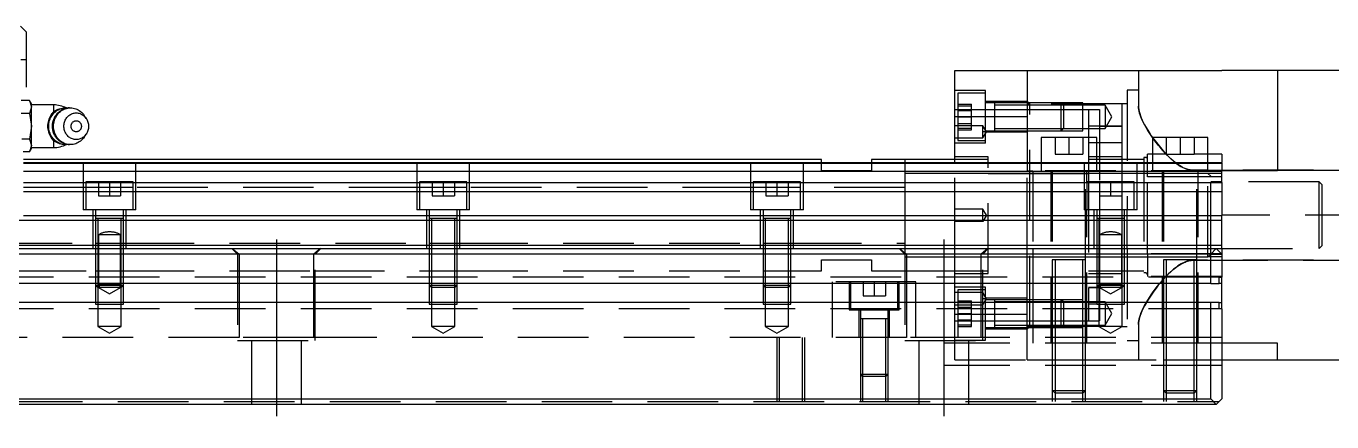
# Model space of a CAD drawing. Extents: x -14 to 910, y -357 to 120.
# Drawn here: x 365 to 599.8, y -325.7 to -254.6 of the extents above; entities that cross this region are included whole.
import ezdxf

# ---------------------------------------------------------------- set-up
doc = ezdxf.new("R2010")
doc.units = 0
doc.linetypes.add('CENTER', pattern=[50.8, 31.75, -6.35, 6.35, -6.35])
doc.linetypes.add('DASHED', pattern=[19.05, 12.7, -6.35])
doc.layers.get('0').update_dxf_attribs({"linetype": 'CONTINUOUS'})
doc.layers.add('CENTER', color=1, linetype='CENTER')

msp = doc.modelspace()

# ---------------------------------------------------------------- linework, layer by layer
at = {"color": 7, "linetype": 'CONTINUOUS'}
for p, q in [((365, -255.57), (364, -254.57)), ((365, -255.57), (365, -265.57)), ((532, -262.57), (545, -262.57)), ((532, -270.79), (532, -262.57)), ((545, -262.57), (580, -262.57)), ((545, -262.57), (545, -279.07)), ((590, -262.57), (580, -262.57)), ((623.5, -262.57), (590, -262.57)), ((590, -262.57), (590, -280.57)), ((365.6, -267.95), (364.13, -267.95)), ((365.6, -267.95), (365.6, -267.95)), ((365.96, -268.57), (365.6, -267.95)), ((365.6, -267.95), (365.96, -269.11)), ((365.96, -269.11), (365.6, -270.26)), ((365.96, -269.11), (365.96, -268.57)), ((369.96, -268.72), (365.96, -268.72)), ((365.96, -272.57), (365.96, -269.11)), ((369.96, -269.96), (369.86, -270.05)), ((369.96, -269.96), (369.96, -268.72)), ((370.72, -269.56), (369.96, -269.96)), ((369.99, -270.06), (370.18, -269.9)), ((370.14, -270.06), (370.33, -269.9)), ((370.18, -269.9), (370.38, -269.76)), ((370.33, -269.9), (370.53, -269.76)), ((370.38, -269.76), (370.58, -269.63)), ((370.53, -269.76), (370.74, -269.63)), ((370.58, -269.63), (370.8, -269.52)), ((370.74, -269.63), (370.96, -269.52)), ((370.8, -269.52), (371.03, -269.43)), ((370.95, -269.97), (370.82, -270.07)), ((371.08, -269.87), (370.95, -269.97)), ((370.96, -269.52), (371.18, -269.43)), ((371, -270.06), (371.19, -269.9)), ((371.03, -269.43), (371.26, -269.36)), ((371.22, -269.78), (371.08, -269.87)), ((371.18, -269.43), (371.41, -269.36)), ((371.19, -269.9), (371.39, -269.76)), ((371.36, -269.7), (371.22, -269.78)), ((371.26, -269.36), (371.49, -269.31)), ((371.5, -269.62), (371.36, -269.7)), ((371.39, -269.76), (371.6, -269.63)), ((371.41, -269.36), (371.64, -269.31)), ((371.49, -269.31), (371.73, -269.28)), ((371.65, -269.55), (371.5, -269.62)), ((371.6, -269.63), (371.81, -269.52)), ((371.64, -269.31), (371.88, -269.28)), ((371.8, -269.49), (371.65, -269.55)), ((371.73, -269.28), (371.97, -269.27)), ((371.95, -269.43), (371.8, -269.49)), ((371.81, -269.52), (372.04, -269.43)), ((371.88, -269.28), (372.12, -269.27)), ((372.11, -269.39), (371.95, -269.43)), ((372.12, -269.27), (371.97, -269.27)), ((372.04, -269.43), (372.27, -269.36)), ((372.27, -269.35), (372.11, -269.39)), ((372.12, -269.27), (372.53, -269.3)), ((372.27, -269.36), (372.5, -269.31)), ((372.43, -269.32), (372.27, -269.35)), ((372.59, -269.29), (372.43, -269.32)), ((372.5, -269.31), (372.74, -269.28)), ((372.75, -269.28), (372.59, -269.29)), ((372.74, -269.28), (372.98, -269.27)), ((372.81, -269.27), (372.75, -269.28)), ((372.98, -269.27), (373.22, -269.28)), ((373.22, -269.28), (373.45, -269.31)), ((373.45, -269.31), (373.69, -269.36)), ((373.69, -269.36), (373.92, -269.43)), ((373.92, -269.43), (374.14, -269.52)), ((374.14, -269.52), (374.36, -269.62)), ((374.36, -269.62), (374.56, -269.75)), ((374.56, -269.75), (374.76, -269.89)), ((374.76, -269.89), (374.95, -270.05)), ((365.6, -270.26), (364.13, -270.26)), ((365.6, -270.26), (365.96, -272.57)), ((368.92, -272.57), (368.93, -272.31)), ((368.93, -272.31), (368.92, -272.44)), ((368.93, -272.31), (368.96, -272.05)), ((368.94, -272.19), (368.93, -272.31)), ((368.95, -272.06), (368.94, -272.19)), ((368.96, -271.94), (368.95, -272.06)), ((368.96, -272.05), (369, -271.8)), ((368.98, -271.81), (368.96, -271.94)), ((369.01, -271.69), (368.98, -271.81)), ((369, -271.8), (369.07, -271.55)), ((369.04, -271.56), (369.01, -271.69)), ((369.07, -271.44), (369.04, -271.56)), ((369.07, -271.55), (369.15, -271.31)), ((369.1, -271.32), (369.07, -271.44)), ((369.07, -272.57), (369.08, -272.31)), ((369.08, -272.31), (369.11, -272.05)), ((369.14, -271.2), (369.1, -271.32)), ((369.11, -272.05), (369.16, -271.8)), ((369.18, -271.09), (369.14, -271.2)), ((369.15, -271.31), (369.25, -271.07)), ((369.16, -271.8), (369.22, -271.55)), ((369.24, -270.95), (369.18, -271.09)), ((369.22, -271.55), (369.31, -271.31)), ((369.3, -270.82), (369.24, -270.95)), ((369.25, -271.07), (369.37, -270.85)), ((369.37, -270.7), (369.3, -270.82)), ((369.31, -271.31), (369.41, -271.07)), ((369.44, -270.58), (369.37, -270.7)), ((369.37, -270.85), (369.5, -270.63)), ((369.41, -271.07), (369.52, -270.85)), ((369.51, -270.46), (369.44, -270.58)), ((369.5, -270.63), (369.65, -270.43)), ((369.59, -270.35), (369.51, -270.46)), ((369.52, -270.85), (369.66, -270.63)), ((369.68, -270.25), (369.59, -270.35)), ((369.65, -270.43), (369.81, -270.24)), ((369.66, -270.63), (369.8, -270.43)), ((369.76, -270.15), (369.68, -270.25)), ((369.7, -272.19), (369.69, -272.35)), ((369.73, -272.02), (369.7, -272.19)), ((369.76, -271.86), (369.73, -272.02)), ((369.86, -270.05), (369.76, -270.15)), ((369.8, -271.7), (369.76, -271.86)), ((369.8, -270.43), (369.97, -270.24)), ((369.84, -271.55), (369.8, -271.7)), ((369.81, -270.24), (369.99, -270.06)), ((369.9, -271.39), (369.84, -271.55)), ((369.96, -271.24), (369.9, -271.39)), ((369.93, -272.57), (369.94, -272.31)), ((369.94, -272.31), (369.97, -272.05)), ((370.03, -271.1), (369.96, -271.24)), ((369.97, -270.24), (370.14, -270.06)), ((369.97, -272.05), (370.02, -271.8)), ((370.02, -271.8), (370.08, -271.55)), ((370.11, -270.95), (370.03, -271.1)), ((370.08, -271.55), (370.16, -271.31)), ((370.19, -270.81), (370.11, -270.95)), ((370.16, -271.31), (370.26, -271.07)), ((370.28, -270.68), (370.19, -270.81)), ((370.26, -271.07), (370.38, -270.85)), ((370.38, -270.55), (370.28, -270.68)), ((370.48, -270.42), (370.38, -270.55)), ((370.38, -270.85), (370.51, -270.63)), ((370.59, -270.3), (370.48, -270.42)), ((370.51, -270.63), (370.66, -270.43)), ((370.7, -270.18), (370.59, -270.3)), ((370.66, -270.43), (370.83, -270.24)), ((370.82, -270.07), (370.7, -270.18)), ((370.83, -270.24), (371, -270.06)), ((371.8, -272.38), (371.82, -272.2)), ((371.82, -272.2), (371.86, -272.01)), ((371.86, -272.01), (371.91, -271.83)), ((371.91, -271.83), (371.97, -271.65)), ((371.97, -271.65), (372.04, -271.48)), ((372.04, -271.48), (372.12, -271.32)), ((372.12, -271.32), (372.22, -271.16)), ((372.22, -271.16), (372.33, -271.02)), ((372.33, -271.02), (372.44, -270.88)), ((372.44, -270.88), (372.57, -270.75)), ((372.57, -270.75), (372.71, -270.63)), ((372.71, -270.63), (372.85, -270.53)), ((372.85, -270.53), (373, -270.44)), ((373, -270.44), (373.16, -270.36)), ((373.1, -272.4), (373.12, -272.31)), ((373.12, -272.31), (373.15, -272.23)), ((373.15, -272.23), (373.18, -272.15)), ((373.16, -270.36), (373.32, -270.29)), ((373.18, -272.15), (373.21, -272.07)), ((373.21, -272.07), (373.26, -272)), ((373.26, -272), (373.31, -271.93)), ((373.31, -271.93), (373.36, -271.86)), ((373.32, -270.29), (373.49, -270.24)), ((373.36, -271.86), (373.42, -271.8)), ((373.42, -271.8), (373.48, -271.75)), ((373.48, -271.75), (373.55, -271.7)), ((373.49, -270.24), (373.66, -270.2)), ((373.55, -271.7), (373.62, -271.66)), ((373.62, -271.66), (373.7, -271.63)), ((373.66, -270.2), (373.83, -270.18)), ((373.7, -271.63), (373.78, -271.6)), ((373.78, -271.6), (373.85, -271.59)), ((373.83, -270.18), (374, -270.17)), ((373.85, -271.59), (373.93, -271.57)), ((373.93, -271.57), (374.01, -271.57)), ((374, -270.17), (374.18, -270.18)), ((374.01, -271.57), (374.1, -271.57)), ((374.1, -271.57), (374.18, -271.59)), ((374.18, -270.18), (374.35, -270.2)), ((374.18, -271.59), (374.25, -271.6)), ((374.25, -271.6), (374.33, -271.63)), ((374.33, -271.63), (374.41, -271.66)), ((374.35, -270.2), (374.52, -270.23)), ((374.41, -271.66), (374.48, -271.7)), ((374.48, -271.7), (374.54, -271.75)), ((374.52, -270.23), (374.69, -270.28)), ((374.54, -271.75), (374.61, -271.8)), ((374.61, -271.8), (374.67, -271.86)), ((374.67, -271.86), (374.72, -271.93)), ((374.69, -270.28), (374.85, -270.35)), ((374.72, -271.93), (374.77, -272)), ((374.77, -272), (374.81, -272.07)), ((374.81, -272.07), (374.85, -272.15)), ((374.85, -270.35), (375.01, -270.43)), ((374.85, -272.15), (374.88, -272.23)), ((374.88, -272.23), (374.91, -272.31)), ((374.91, -272.31), (374.92, -272.4)), ((374.95, -270.05), (375.12, -270.22)), ((375.01, -270.43), (375.16, -270.52)), ((375.12, -270.22), (375.29, -270.41)), ((375.16, -270.52), (375.31, -270.62)), ((375.29, -270.41), (375.44, -270.61)), ((375.31, -270.62), (375.44, -270.73)), ((375.8, -271.15), (375.44, -270.61)), ((375.44, -270.73), (375.57, -270.86)), ((375.57, -270.86), (375.69, -271)), ((375.69, -271), (375.8, -271.15)), ((375.8, -271.15), (375.9, -271.3)), ((375.9, -271.3), (375.98, -271.47)), ((375.98, -271.47), (376.06, -271.64)), ((376.06, -271.64), (376.12, -271.82)), ((376.12, -271.82), (376.17, -272)), ((376.17, -272), (376.2, -272.19)), ((376.2, -272.19), (376.23, -272.38)), ((532, -279.07), (532, -270.79)), ((532, -270.79), (545, -270.79)), ((365.96, -272.57), (365.6, -274.88)), ((365.96, -276.03), (365.96, -272.57)), ((368.92, -272.44), (368.92, -272.57)), ((368.93, -272.83), (368.92, -272.57)), ((368.92, -272.57), (368.92, -272.57)), ((368.92, -272.57), (368.92, -272.7)), ((368.92, -272.7), (368.93, -272.82)), ((368.93, -272.82), (368.94, -272.95)), ((368.96, -273.09), (368.93, -272.83)), ((368.94, -272.95), (368.95, -273.08)), ((368.95, -273.08), (368.96, -273.2)), ((369, -273.34), (368.96, -273.09)), ((368.96, -273.2), (368.98, -273.33)), ((368.98, -273.33), (369.01, -273.48)), ((369.07, -273.59), (369, -273.34)), ((369.01, -273.48), (369.05, -273.63)), ((369.05, -273.63), (369.09, -273.77)), ((369.08, -272.83), (369.07, -272.57)), ((369.15, -273.83), (369.07, -273.59)), ((369.11, -273.09), (369.08, -272.83)), ((369.09, -273.77), (369.13, -273.91)), ((369.16, -273.34), (369.11, -273.09)), ((369.13, -273.91), (369.18, -274.05)), ((369.25, -274.07), (369.15, -273.83)), ((369.22, -273.59), (369.16, -273.34)), ((369.18, -274.05), (369.24, -274.19)), ((369.31, -273.83), (369.22, -273.59)), ((369.24, -274.19), (369.3, -274.32)), ((369.37, -274.29), (369.25, -274.07)), ((369.3, -274.32), (369.37, -274.44)), ((369.41, -274.07), (369.31, -273.83)), ((369.5, -274.51), (369.37, -274.29)), ((369.37, -274.44), (369.44, -274.56)), ((369.52, -274.29), (369.41, -274.07)), ((369.44, -274.56), (369.51, -274.68)), ((369.65, -274.71), (369.5, -274.51)), ((369.51, -274.68), (369.59, -274.79)), ((369.66, -274.51), (369.52, -274.29)), ((369.8, -274.71), (369.66, -274.51)), ((369.69, -272.35), (369.68, -272.51)), ((369.68, -272.51), (369.68, -272.57)), ((369.68, -272.57), (369.69, -272.73)), ((369.69, -272.73), (369.7, -272.89)), ((369.7, -272.89), (369.72, -273.06)), ((369.72, -273.06), (369.75, -273.22)), ((369.75, -273.22), (369.78, -273.38)), ((369.78, -273.38), (369.83, -273.54)), ((369.83, -273.54), (369.88, -273.69)), ((369.88, -273.69), (369.94, -273.85)), ((369.94, -272.83), (369.93, -272.57)), ((369.97, -273.09), (369.94, -272.83)), ((369.94, -273.85), (370.01, -274)), ((370.02, -273.34), (369.97, -273.09)), ((370.01, -274), (370.08, -274.15)), ((370.08, -273.59), (370.02, -273.34)), ((370.16, -273.83), (370.08, -273.59)), ((370.08, -274.15), (370.16, -274.29)), ((370.26, -274.07), (370.16, -273.83)), ((370.16, -274.29), (370.25, -274.43)), ((370.25, -274.43), (370.35, -274.56)), ((370.38, -274.29), (370.26, -274.07)), ((370.35, -274.56), (370.45, -274.69)), ((370.51, -274.51), (370.38, -274.29)), ((370.45, -274.69), (370.56, -274.82)), ((370.66, -274.71), (370.51, -274.51)), ((371.8, -272.57), (371.8, -272.38)), ((371.8, -272.76), (371.8, -272.57)), ((371.82, -272.94), (371.8, -272.76)), ((371.86, -273.13), (371.82, -272.94)), ((371.91, -273.31), (371.86, -273.13)), ((371.97, -273.49), (371.91, -273.31)), ((372.04, -273.66), (371.97, -273.49)), ((372.12, -273.82), (372.04, -273.66)), ((372.22, -273.98), (372.12, -273.82)), ((372.33, -274.12), (372.22, -273.98)), ((372.44, -274.26), (372.33, -274.12)), ((372.57, -274.39), (372.44, -274.26)), ((372.71, -274.51), (372.57, -274.39)), ((372.85, -274.61), (372.71, -274.51)), ((373, -274.7), (372.85, -274.61)), ((373.09, -272.48), (373.1, -272.4)), ((373.09, -272.57), (373.09, -272.48)), ((373.09, -272.66), (373.09, -272.57)), ((373.1, -272.74), (373.09, -272.66)), ((373.12, -272.83), (373.1, -272.74)), ((373.15, -272.91), (373.12, -272.83)), ((373.18, -272.99), (373.15, -272.91)), ((373.21, -273.07), (373.18, -272.99)), ((373.26, -273.14), (373.21, -273.07)), ((373.31, -273.21), (373.26, -273.14)), ((373.36, -273.28), (373.31, -273.21)), ((373.42, -273.34), (373.36, -273.28)), ((373.48, -273.39), (373.42, -273.34)), ((373.55, -273.44), (373.48, -273.39)), ((373.62, -273.48), (373.55, -273.44)), ((373.7, -273.51), (373.62, -273.48)), ((373.78, -273.54), (373.7, -273.51)), ((373.85, -273.55), (373.78, -273.54)), ((373.93, -273.57), (373.85, -273.55)), ((374.01, -273.57), (373.93, -273.57)), ((374.1, -273.57), (374.01, -273.57)), ((374.18, -273.55), (374.1, -273.57)), ((374.25, -273.54), (374.18, -273.55)), ((374.33, -273.51), (374.25, -273.54)), ((374.41, -273.48), (374.33, -273.51)), ((374.48, -273.44), (374.41, -273.48)), ((374.54, -273.39), (374.48, -273.44)), ((374.61, -273.34), (374.54, -273.39)), ((374.67, -273.28), (374.61, -273.34)), ((374.72, -273.21), (374.67, -273.28)), ((374.77, -273.14), (374.72, -273.21)), ((374.81, -273.07), (374.77, -273.14)), ((374.85, -272.99), (374.81, -273.07)), ((374.88, -272.91), (374.85, -272.99)), ((374.91, -272.83), (374.88, -272.91)), ((374.92, -272.74), (374.91, -272.83)), ((374.92, -272.4), (374.94, -272.48)), ((374.94, -272.66), (374.92, -272.74)), ((374.94, -272.48), (374.94, -272.57)), ((374.94, -272.57), (374.94, -272.66)), ((375.16, -274.62), (375.01, -274.71)), ((375.31, -274.52), (375.16, -274.62)), ((375.44, -274.53), (375.29, -274.73)), ((375.44, -274.41), (375.31, -274.52)), ((375.44, -274.53), (375.8, -273.99)), ((375.57, -274.28), (375.44, -274.41)), ((375.69, -274.14), (375.57, -274.28)), ((375.8, -273.99), (375.69, -274.14)), ((375.9, -273.84), (375.8, -273.99)), ((375.98, -273.67), (375.9, -273.84)), ((376.06, -273.5), (375.98, -273.67)), ((376.12, -273.32), (376.06, -273.5)), ((376.17, -273.14), (376.12, -273.32)), ((376.2, -272.95), (376.17, -273.14)), ((376.23, -272.76), (376.2, -272.95)), ((376.23, -272.38), (376.23, -272.57)), ((376.23, -272.57), (376.23, -272.76)), ((547.5, -274.57), (547.5, -279.07)), ((557.5, -274.57), (547.5, -274.57)), ((557.5, -279.07), (557.5, -274.57)), ((567.5, -274.57), (567.5, -279.07)), ((577.5, -274.57), (567.5, -274.57)), ((577.5, -279.07), (577.5, -274.57)), ((365.6, -274.88), (364.26, -274.88)), ((365.6, -274.88), (365.96, -276.03)), ((365.96, -276.03), (365.6, -277.19)), ((365.6, -277.19), (365.96, -276.57)), ((365.96, -276.57), (365.96, -276.03)), ((365.96, -276.42), (369.96, -276.42)), ((369.59, -274.79), (369.68, -274.89)), ((369.81, -274.9), (369.65, -274.71)), ((369.68, -274.89), (369.76, -274.99)), ((369.76, -274.99), (369.86, -275.09)), ((369.97, -274.9), (369.8, -274.71)), ((369.99, -275.08), (369.81, -274.9)), ((369.86, -275.09), (369.96, -275.18)), ((369.96, -275.18), (370.72, -275.58)), ((369.96, -276.42), (369.96, -275.18)), ((370.14, -275.08), (369.97, -274.9)), ((370.18, -275.24), (369.99, -275.08)), ((370.33, -275.24), (370.14, -275.08)), ((370.38, -275.38), (370.18, -275.24)), ((370.53, -275.38), (370.33, -275.24)), ((370.58, -275.51), (370.38, -275.38)), ((370.74, -275.51), (370.53, -275.38)), ((370.56, -274.82), (370.68, -274.93)), ((370.8, -275.62), (370.58, -275.51)), ((370.83, -274.9), (370.66, -274.71)), ((370.68, -274.93), (370.8, -275.05)), ((370.96, -275.62), (370.74, -275.51)), ((370.8, -275.05), (370.93, -275.15)), ((371.03, -275.71), (370.8, -275.62)), ((371, -275.08), (370.83, -274.9)), ((370.93, -275.15), (371.06, -275.25)), ((371.18, -275.71), (370.96, -275.62)), ((371.19, -275.24), (371, -275.08)), ((371.26, -275.78), (371.03, -275.71)), ((371.06, -275.25), (371.2, -275.35)), ((371.41, -275.78), (371.18, -275.71)), ((371.39, -275.38), (371.19, -275.24)), ((371.2, -275.35), (371.34, -275.43)), ((371.49, -275.83), (371.26, -275.78)), ((371.34, -275.43), (371.48, -275.51)), ((371.6, -275.51), (371.39, -275.38)), ((371.64, -275.83), (371.41, -275.78)), ((371.48, -275.51), (371.63, -275.58)), ((371.73, -275.86), (371.49, -275.83)), ((371.81, -275.62), (371.6, -275.51)), ((371.63, -275.58), (371.78, -275.64)), ((371.88, -275.86), (371.64, -275.83)), ((371.97, -275.87), (371.73, -275.86)), ((371.78, -275.64), (371.94, -275.7)), ((372.04, -275.71), (371.81, -275.62)), ((372.12, -275.87), (371.88, -275.86)), ((371.94, -275.7), (372.1, -275.75)), ((371.97, -275.87), (372.12, -275.87)), ((372.27, -275.78), (372.04, -275.71)), ((372.1, -275.75), (372.26, -275.79)), ((372.53, -275.84), (372.12, -275.87)), ((372.26, -275.79), (372.42, -275.82)), ((372.5, -275.83), (372.27, -275.78)), ((372.42, -275.82), (372.58, -275.85)), ((372.74, -275.86), (372.5, -275.83)), ((372.58, -275.85), (372.74, -275.86)), ((372.98, -275.87), (372.74, -275.86)), ((372.74, -275.86), (372.81, -275.87)), ((373.22, -275.86), (372.98, -275.87)), ((373.16, -274.78), (373, -274.7)), ((373.32, -274.85), (373.16, -274.78)), ((373.45, -275.83), (373.22, -275.86)), ((373.49, -274.9), (373.32, -274.85)), ((373.69, -275.78), (373.45, -275.83)), ((373.66, -274.94), (373.49, -274.9)), ((373.83, -274.96), (373.66, -274.94)), ((373.92, -275.71), (373.69, -275.78)), ((374, -274.97), (373.83, -274.96)), ((374.14, -275.62), (373.92, -275.71)), ((374.18, -274.96), (374, -274.97)), ((374.36, -275.52), (374.14, -275.62)), ((374.35, -274.94), (374.18, -274.96)), ((374.52, -274.91), (374.35, -274.94)), ((374.56, -275.39), (374.36, -275.52)), ((374.69, -274.86), (374.52, -274.91)), ((374.76, -275.25), (374.56, -275.39)), ((374.85, -274.79), (374.69, -274.86)), ((374.95, -275.09), (374.76, -275.25)), ((375.01, -274.71), (374.85, -274.79)), ((375.12, -274.92), (374.95, -275.09)), ((375.29, -274.73), (375.12, -274.92)), ((365.6, -277.19), (364.47, -277.19)), ((508, -278.57), (364.5, -278.57)), ((364.5, -279.07), (580, -279.07)), ((364.5, -279.23), (580, -279.23)), ((365.6, -277.19), (365.6, -277.19)), ((508, -279.07), (508, -278.57)), ((523, -278.57), (517, -278.57)), ((517, -278.57), (517, -279.07)), ((532, -278.57), (523, -278.57)), ((523, -278.57), (523, -279.07)), ((523, -278.57), (523, -279.07)), ((580, -279.23), (580, -279.07)), ((580, -279.23), (580, -280.63)), ((364.5, -280.63), (580, -280.63)), ((590, -280.57), (580, -280.57)), ((580, -282.71), (580, -280.63)), ((364.5, -282.71), (580, -282.71)), ((580, -282.71), (580, -284.33)), ((364.5, -284.33), (580, -284.33)), ((580, -284.33), (580, -288.62)), ((364.5, -288.62), (580, -288.62)), ((580, -289.47), (580, -288.62)), ((0, -289.47), (580, -289.47)), ((580, -293.97), (580, -289.47)), ((0, -293.97), (580, -293.97)), ((1, -294.57), (579, -294.57)), ((578, -295.57), (2, -295.57)), ((578, -295.57), (579, -294.57)), ((578, -300.87), (578, -295.57)), ((579, -294.57), (580, -295.57)), ((579, -294.57), (580, -294.57)), ((580, -294.57), (580, -293.97)), ((580, -295.57), (580, -299.72)), ((579.5, -300.87), (579.5, -299.72)), ((579.5, -299.72), (580, -299.72)), ((580, -300.87), (580, -299.72)), ((578, -300.87), (2, -300.87)), ((578, -300.87), (579.5, -300.87)), ((580, -300.87), (579.5, -300.87)), ((580, -304.27), (580, -300.87)), ((578, -304.27), (2, -304.27)), ((579.5, -304.27), (578, -304.27)), ((578, -321.57), (578, -304.27)), ((579.5, -304.27), (580, -304.27)), ((579.5, -305.42), (579.5, -304.27)), ((580, -305.42), (580, -304.27)), ((580, -305.42), (579.5, -305.42)), ((580, -305.42), (580, -321.57)), ((590, -311.57), (580, -311.57)), ((590, -314.57), (590, -311.57)), ((580, -314.57), (590, -314.57)), ((590, -314.57), (623.5, -314.57)), ((2, -321.57), (578, -321.57)), ((579, -322.57), (578, -321.57)), ((580, -321.57), (579, -322.57)), ((579, -322.57), (1, -322.57))]:
    msp.add_line(p, q, dxfattribs=at)
at = {"color": 3, "linetype": 'DASHED'}
for p, q in [((345, -260.57), (365, -260.57)), ((565, -262.57), (565, -268.94)), ((537.5, -266.14), (532, -266.14)), ((537.5, -266.64), (532.5, -266.64)), ((532.5, -266.64), (532.5, -270.89)), ((537.5, -275.64), (537.5, -266.14)), ((565, -266.07), (563, -266.07)), ((563, -266.07), (563, -287.57)), ((532, -269.57), (532.5, -269.57)), ((532, -269.57), (532.5, -269.57)), ((532.5, -268.58), (535, -268.58)), ((532.5, -268.89), (535, -268.89)), ((532.5, -269.57), (537.5, -269.57)), ((532.5, -269.57), (537.5, -269.57)), ((532.5, -269.74), (535, -269.74)), ((535, -269.74), (535, -268.58)), ((535, -272.05), (535, -269.74)), ((545, -268.14), (537.5, -268.14)), ((539.1, -268.39), (537.5, -268.39)), ((537.5, -269.57), (539.1, -269.57)), ((537.5, -269.57), (539.1, -269.57)), ((539.1, -268.39), (539.09, -268.39)), ((539.1, -268.39), (539.1, -268.39)), ((545, -268.39), (539.1, -268.39)), ((539.1, -268.39), (539.1, -270.74)), ((539.1, -268.39), (539.1, -268.39)), ((545, -268.79), (539.1, -268.79)), ((539.1, -269.57), (545, -269.57)), ((539.1, -269.57), (545, -269.57)), ((545.5, -268.57), (545, -268.07)), ((551.1, -268.39), (545, -268.39)), ((551.1, -268.39), (545, -268.39)), ((545.5, -268.57), (545, -268.57)), ((551.5, -268.79), (545, -268.79)), ((545, -269.57), (556, -269.57)), ((545, -269.57), (556, -269.57)), ((562, -268.57), (545.5, -268.57)), ((545.5, -308.57), (545.5, -268.57)), ((551.5, -268.79), (551.1, -268.39)), ((555, -268.39), (551.1, -268.39)), ((551.1, -270.89), (551.1, -268.39)), ((555, -268.79), (551.5, -268.79)), ((551.5, -268.79), (551.5, -270.89)), ((555, -273.39), (555, -268.39)), ((559, -268.79), (555, -268.79)), ((556, -269.57), (558, -269.57)), ((556, -269.57), (556, -274.57)), ((558, -269.57), (558, -282.57)), ((560.21, -270.89), (559, -268.79)), ((559, -268.79), (559, -270.89)), ((563, -268.57), (562, -268.57)), ((562, -268.57), (562, -279.07)), ((565, -268.94), (565.01, -269.26)), ((565.01, -269.25), (565, -268.94)), ((565.05, -269.56), (565.01, -269.25)), ((565.01, -269.26), (565.06, -269.59)), ((565.12, -269.88), (565.05, -269.56)), ((565.06, -269.59), (565.13, -269.93)), ((565.2, -270.2), (565.12, -269.88)), ((565.13, -269.93), (565.23, -270.29)), ((532.5, -270.89), (532.5, -275.14)), ((532.5, -270.89), (535, -270.89)), ((532.5, -272.05), (535, -272.05)), ((535, -273.2), (535, -272.05)), ((539.1, -270.74), (539.1, -271.02)), ((539.1, -271.02), (539.1, -272.66)), ((551.1, -273.39), (551.1, -270.89)), ((551.5, -270.89), (551.5, -272.99)), ((559, -272.99), (560.21, -270.89)), ((559, -270.89), (559, -272.99)), ((565.3, -270.53), (565.2, -270.2)), ((565.23, -270.29), (565.35, -270.67)), ((565.43, -270.87), (565.3, -270.53)), ((565.35, -270.67), (565.5, -271.06)), ((565.62, -271.33), (565.43, -270.87)), ((565.5, -271.06), (565.68, -271.47)), ((565.83, -271.79), (565.62, -271.33)), ((565.68, -271.47), (565.87, -271.88)), ((566.08, -272.27), (565.83, -271.79)), ((565.87, -271.88), (566.11, -272.34)), ((566.36, -272.79), (566.08, -272.27)), ((566.11, -272.34), (566.37, -272.81)), ((537, -272.47), (532, -272.47)), ((532, -274.67), (537, -274.67)), ((532.5, -272.89), (535, -272.89)), ((532.5, -273.2), (535, -273.2)), ((537.66, -273.57), (537, -272.47)), ((537, -273.57), (537, -272.47)), ((537.5, -273.57), (537, -273.57)), ((537, -274.67), (537.66, -273.57)), ((537, -274.67), (537, -273.57)), ((537.66, -273.57), (537, -273.57)), ((537.5, -273.39), (539.1, -273.39)), ((537.66, -273.57), (537.5, -273.57)), ((545, -273.64), (537.5, -273.64)), ((539.09, -273.39), (539.1, -273.39)), ((539.1, -272.66), (539.1, -273.39)), ((539.1, -272.99), (545, -272.99)), ((539.1, -273.39), (539.1, -273.39)), ((539.1, -273.39), (545, -273.39)), ((545, -272.99), (551.5, -272.99)), ((545, -273.39), (551.1, -273.39)), ((545, -273.39), (551.1, -273.39)), ((550, -274.57), (550, -277.57)), ((551.1, -273.39), (551.5, -272.99)), ((551.1, -273.39), (555, -273.39)), ((551.5, -272.99), (555, -272.99)), ((552.5, -274.57), (552.5, -277.57)), ((555, -272.99), (559, -272.99)), ((555, -274.57), (555, -277.57)), ((558, -272.57), (556, -272.57)), ((556, -274.57), (556, -279.07)), ((558, -272.57), (562, -272.57)), ((562, -272.57), (558, -272.57)), ((566.68, -273.32), (566.36, -272.79)), ((566.37, -272.81), (566.66, -273.29)), ((566.66, -273.29), (566.96, -273.77)), ((567.02, -273.86), (566.68, -273.32)), ((566.96, -273.77), (567.3, -274.28)), ((567.38, -274.4), (567.02, -273.86)), ((567.3, -274.28), (567.51, -274.59)), ((567.76, -274.93), (567.38, -274.4)), ((567.51, -274.59), (569.94, -277.57)), ((570, -274.57), (570, -277.57)), ((572.5, -274.57), (572.5, -277.57)), ((575, -274.57), (575, -277.57)), ((537.5, -275.64), (532, -275.64)), ((532.5, -275.14), (537.5, -275.14)), ((557.5, -275.57), (556, -275.57)), ((557.5, -275.57), (556, -275.57)), ((562, -275.57), (557.5, -275.57)), ((562, -275.57), (557.5, -275.57)), ((568.16, -275.47), (567.76, -274.93)), ((568.57, -276), (568.16, -275.47)), ((569.01, -276.53), (568.57, -276)), ((569.43, -277.01), (569.01, -276.53)), ((569.86, -277.49), (569.43, -277.01)), ((375.25, -279.07), (375.25, -287.57)), ((384.75, -287.57), (384.75, -279.07)), ((435.25, -279.07), (435.25, -287.57)), ((444.75, -287.57), (444.75, -279.07)), ((495.25, -279.07), (495.25, -287.57)), ((504.75, -287.57), (504.75, -279.07)), ((508, -280.57), (508, -279.07)), ((517, -279.07), (517, -280.57)), ((523, -279.07), (523, -288.57)), ((523, -279.07), (523, -288.57)), ((538, -278.07), (532, -278.07)), ((538, -278.57), (532, -278.57)), ((532, -294.57), (532, -279.07)), ((538, -299.07), (538, -278.07)), ((545, -279.07), (545, -280.57)), ((547.5, -279.07), (547.5, -280.57)), ((550, -277.57), (552.5, -277.57)), ((552.5, -277.57), (555, -277.57)), ((555.25, -279.07), (555.25, -287.57)), ((562, -278.07), (556, -278.07)), ((557.5, -278.57), (556, -278.57)), ((556, -279.07), (556, -280.57)), ((562, -278.57), (557.5, -278.57)), ((557.5, -280.57), (557.5, -279.07)), ((566, -278.57), (562, -278.57)), ((562, -279.07), (562, -280.57)), ((564.75, -287.57), (564.75, -279.07)), ((566, -278.19), (566, -279.07)), ((566.31, -278.19), (566, -278.19)), ((566, -279.07), (566, -280.57)), ((566.63, -279.07), (566.63, -277.57)), ((567.5, -277.57), (566.63, -277.57)), ((566.63, -280.57), (566.63, -279.07)), ((570, -277.57), (567.5, -277.57)), ((567.5, -279.07), (567.5, -280.57)), ((570.32, -277.96), (569.86, -277.49)), ((569.94, -277.57), (571.58, -279.07)), ((570, -277.57), (572.5, -277.57)), ((570.8, -278.41), (570.32, -277.96)), ((571.3, -278.85), (570.8, -278.41)), ((571.83, -279.26), (571.3, -278.85)), ((571.58, -279.07), (571.72, -279.18)), ((571.72, -279.18), (572.01, -279.39)), ((572.1, -279.45), (571.83, -279.26)), ((572.5, -277.57), (575, -277.57)), ((577.5, -277.57), (575, -277.57)), ((580, -277.57), (577.5, -277.57)), ((577.5, -280.57), (577.5, -279.07)), ((580, -277.57), (580, -279.07)), ((517, -280.57), (508, -280.57)), ((532, -281.07), (523, -281.07)), ((538, -281.07), (532, -281.07)), ((545, -281.07), (538, -281.07)), ((538, -281.07), (545, -281.07)), ((545, -280.57), (546, -280.57)), ((545, -294.57), (545, -280.57)), ((549.5, -281.07), (545, -281.07)), ((545, -281.07), (549.5, -281.07)), ((580, -280.57), (546, -280.57)), ((546, -280.57), (546, -294.57)), ((549.25, -280.57), (549.25, -311.57)), ((549.5, -280.57), (549.5, -296.57)), ((555.5, -281.07), (549.5, -281.07)), ((549.5, -281.07), (555.5, -281.07)), ((555.5, -296.57), (555.5, -280.57)), ((556, -281.07), (555.5, -281.07)), ((555.5, -281.07), (556, -281.07)), ((555.75, -282.57), (555.75, -280.57)), ((556, -280.57), (556, -282.57)), ((562, -281.07), (556, -281.07)), ((562, -280.57), (562, -282.57)), ((566, -281.07), (562, -281.07)), ((566, -280.57), (566, -298.94)), ((566.63, -281.07), (566, -281.07)), ((566.63, -281.07), (566, -281.07)), ((566.63, -281.64), (566.63, -280.57)), ((569.5, -281.07), (566.63, -281.07)), ((569.5, -281.07), (566.63, -281.07)), ((566.63, -295.5), (566.63, -281.64)), ((569.5, -281.64), (566.63, -281.64)), ((569.25, -280.57), (569.25, -311.57)), ((569.5, -280.57), (569.5, -296.57)), ((575.5, -281.07), (569.5, -281.07)), ((575.5, -281.07), (569.5, -281.07)), ((575.5, -281.64), (569.5, -281.64)), ((572.01, -279.39), (572.31, -279.6)), ((572.38, -279.63), (572.1, -279.45)), ((572.31, -279.6), (572.63, -279.79)), ((572.66, -279.81), (572.38, -279.63)), ((572.63, -279.79), (572.96, -279.96)), ((572.95, -279.96), (572.66, -279.81)), ((573.25, -280.1), (572.95, -279.96)), ((572.96, -279.96), (573.17, -280.07)), ((573.17, -280.07), (573.39, -280.16)), ((573.57, -280.23), (573.25, -280.1)), ((573.39, -280.16), (573.61, -280.24)), ((573.74, -280.29), (573.57, -280.23)), ((573.61, -280.24), (573.84, -280.32)), ((573.92, -280.34), (573.74, -280.29)), ((573.84, -280.32), (574.07, -280.38)), ((574.1, -280.39), (573.92, -280.34)), ((574.07, -280.38), (574.31, -280.43)), ((574.28, -280.43), (574.1, -280.39)), ((574.46, -280.45), (574.28, -280.43)), ((574.31, -280.43), (574.48, -280.46)), ((574.64, -280.48), (574.46, -280.45)), ((574.48, -280.46), (574.65, -280.48)), ((574.82, -280.49), (574.64, -280.48)), ((574.65, -280.48), (574.83, -280.49)), ((575, -280.49), (574.82, -280.49)), ((574.83, -280.49), (575, -280.49)), ((615.5, -280.49), (575, -280.49)), ((575, -280.49), (577.5, -280.49)), ((575.5, -296.57), (575.5, -280.57)), ((577.5, -281.07), (575.5, -281.07)), ((577.5, -281.07), (575.5, -281.07)), ((580, -281.64), (575.5, -281.64)), ((575.75, -311.57), (575.75, -280.57)), ((577.5, -280.49), (580, -280.49)), ((578, -281.57), (577.5, -281.07)), ((577.5, -296.07), (577.5, -281.07)), ((580, -281.07), (577.5, -281.07)), ((578, -295.57), (578, -281.57)), ((580, -280.49), (590, -280.49)), ((590, -280.49), (615.5, -280.49)), ((375.75, -283.57), (364.5, -283.57)), ((375.75, -282.57), (375.75, -287.57)), ((384.25, -282.57), (375.75, -282.57)), ((384.25, -283.57), (375.75, -283.57)), ((378, -282.57), (378, -285.07)), ((380, -282.57), (380, -285.07)), ((382, -282.57), (382, -285.07)), ((384.25, -287.57), (384.25, -282.57)), ((435.75, -283.57), (384.25, -283.57)), ((435.75, -282.57), (435.75, -287.57)), ((444.25, -282.57), (435.75, -282.57)), ((444.25, -283.57), (435.75, -283.57)), ((438, -282.57), (438, -285.07)), ((440, -282.57), (440, -285.07)), ((442, -282.57), (442, -285.07)), ((444.25, -287.57), (444.25, -282.57)), ((495.75, -283.57), (444.25, -283.57)), ((495.75, -282.57), (495.75, -287.57)), ((504.25, -282.57), (495.75, -282.57)), ((504.25, -283.57), (495.75, -283.57)), ((498, -282.57), (498, -285.07)), ((500, -282.57), (500, -285.07)), ((502, -282.57), (502, -285.07)), ((504.25, -287.57), (504.25, -282.57)), ((523, -283.57), (504.25, -283.57)), ((555.75, -282.57), (555.75, -287.57)), ((564.25, -282.57), (555.75, -282.57)), ((556, -282.57), (556, -304.27)), ((558, -282.57), (558, -285.07)), ((560, -282.57), (560, -285.07)), ((562, -282.57), (562, -285.07)), ((564.25, -287.57), (564.25, -282.57)), ((580, -282.57), (578, -282.57)), ((597.5, -282.57), (580, -282.57)), ((598, -283.07), (597.5, -282.57)), ((597.5, -294.57), (597.5, -282.57)), ((598, -283.07), (598, -294.07)), ((378, -285.07), (380, -285.07)), ((380, -285.07), (382, -285.07)), ((438, -285.07), (440, -285.07)), ((440, -285.07), (442, -285.07)), ((498, -285.07), (500, -285.07)), ((500, -285.07), (502, -285.07)), ((558, -285.07), (558, -292.07)), ((558, -285.07), (560, -285.07)), ((560, -285.07), (562, -285.07)), ((562, -285.07), (562, -292.07)), ((384.75, -287.57), (375.25, -287.57)), ((377, -287.57), (377, -294.57)), ((377.5, -287.57), (377.5, -289.17)), ((382.5, -289.17), (382.5, -287.57)), ((383, -294.57), (383, -287.57)), ((444.75, -287.57), (435.25, -287.57)), ((437, -287.57), (437, -294.57)), ((437.5, -287.57), (437.5, -289.17)), ((442.5, -289.17), (442.5, -287.57)), ((443, -294.57), (443, -287.57)), ((504.75, -287.57), (495.25, -287.57)), ((497, -287.57), (497, -294.57)), ((497.5, -287.57), (497.5, -289.17)), ((502.5, -289.17), (502.5, -287.57)), ((503, -294.57), (503, -287.57)), ((523, -288.57), (523, -294.57)), ((523, -288.57), (523, -294.57)), ((537, -287.47), (532, -287.47)), ((537.66, -288.57), (537, -287.47)), ((537, -289.67), (537, -287.47)), ((537.66, -288.57), (537, -289.67)), ((564.75, -287.57), (555.25, -287.57)), ((555.75, -311.57), (555.75, -287.57)), ((557, -287.57), (557, -294.57)), ((557.5, -287.57), (557.5, -289.17)), ((562.5, -289.17), (562.5, -287.57)), ((563, -294.57), (563, -287.57)), ((377.5, -289.16), (377.5, -289.17)), ((382.5, -289.17), (377.5, -289.17)), ((377.5, -289.17), (377.5, -289.17)), ((377.5, -289.17), (377.5, -294.57)), ((377.9, -289.17), (377.9, -294.57)), ((382.1, -294.57), (382.1, -289.17)), ((382.5, -289.17), (382.5, -289.16)), ((382.5, -289.17), (382.5, -289.17)), ((382.5, -294.57), (382.5, -289.17)), ((437.5, -289.16), (437.5, -289.17)), ((442.5, -289.17), (437.5, -289.17)), ((442.5, -289.17), (437.5, -289.17)), ((437.5, -289.17), (437.5, -289.17)), ((437.5, -289.17), (437.5, -294.57)), ((437.9, -289.17), (437.9, -294.57)), ((442.1, -294.57), (442.1, -289.17)), ((442.5, -289.17), (442.5, -289.16)), ((442.5, -289.17), (442.5, -289.17)), ((442.5, -294.57), (442.5, -289.17)), ((497.5, -289.16), (497.5, -289.17)), ((502.5, -289.17), (497.5, -289.17)), ((502.5, -289.17), (497.5, -289.17)), ((497.5, -289.17), (497.5, -294.57)), ((497.5, -289.17), (497.5, -289.17)), ((497.9, -289.17), (497.9, -294.57)), ((502.1, -294.57), (502.1, -289.17)), ((502.5, -289.17), (502.5, -289.16)), ((502.5, -294.57), (502.5, -289.17)), ((502.5, -289.17), (502.5, -289.17)), ((537, -289.67), (532, -289.67)), ((557.5, -289.16), (557.5, -289.17)), ((562.5, -289.17), (557.5, -289.17)), ((562.5, -289.17), (557.5, -289.17)), ((557.5, -289.17), (557.5, -289.17)), ((557.5, -289.17), (557.5, -294.57)), ((557.9, -289.17), (557.9, -294.57)), ((562.1, -294.57), (562.1, -289.17)), ((562.5, -289.17), (562.5, -289.16)), ((562.5, -289.17), (562.5, -289.17)), ((562.5, -294.57), (562.5, -289.17)), ((378, -292.07), (378, -294.57)), ((382, -292.07), (378, -292.07)), ((380.06, -291.57), (379.94, -291.57)), ((382, -294.57), (382, -292.07)), ((558, -292.07), (558, -294.57)), ((562, -292.07), (558, -292.07)), ((560.06, -291.57), (559.94, -291.57)), ((562, -294.57), (562, -292.07)), ((322.5, -293.57), (377.5, -293.57)), ((377.5, -293.57), (377.9, -293.57)), ((377.5, -294.57), (377.5, -300.87)), ((377.5, -294.57), (377.5, -300.87)), ((377.9, -293.57), (378, -293.57)), ((377.9, -294.57), (377.9, -300.87)), ((378, -293.57), (382, -293.57)), ((378, -294.57), (378, -300.87)), ((382, -293.57), (382.1, -293.57)), ((382, -300.87), (382, -294.57)), ((382.1, -293.57), (382.5, -293.57)), ((382.1, -300.87), (382.1, -294.57)), ((382.5, -293.57), (437.5, -293.57)), ((382.5, -300.87), (382.5, -294.57)), ((382.5, -300.87), (382.5, -294.57)), ((402, -294.57), (403, -295.57)), ((402.06, -294.57), (403.29, -295.57)), ((403, -295.57), (403, -311.07)), ((403.29, -295.57), (403.29, -300.87)), ((417.94, -294.57), (416.71, -295.57)), ((416.71, -300.87), (416.71, -295.57)), ((417, -295.57), (418, -294.57)), ((417, -311.07), (417, -295.57)), ((437.5, -293.57), (437.9, -293.57)), ((437.5, -294.57), (437.5, -300.87)), ((437.5, -294.57), (437.5, -300.87)), ((437.9, -293.57), (442.1, -293.57)), ((437.9, -294.57), (437.9, -300.87)), ((442.1, -293.57), (442.5, -293.57)), ((442.1, -300.87), (442.1, -294.57)), ((442.5, -293.57), (497.5, -293.57)), ((442.5, -300.87), (442.5, -294.57)), ((442.5, -300.87), (442.5, -294.57)), ((497.5, -293.57), (497.9, -293.57)), ((497.5, -294.57), (497.5, -300.87)), ((497.5, -294.57), (497.5, -300.87)), ((497.9, -293.57), (502.1, -293.57)), ((497.9, -294.57), (497.9, -300.87)), ((502.1, -293.57), (502.5, -293.57)), ((502.1, -300.87), (502.1, -294.57)), ((502.5, -293.57), (523, -293.57)), ((502.5, -300.87), (502.5, -294.57)), ((502.5, -300.87), (502.5, -294.57)), ((522, -294.57), (523, -295.57)), ((522.06, -294.57), (523.29, -295.57)), ((523, -294.57), (523, -295.34)), ((523, -294.57), (523, -295.34)), ((523, -295.34), (523, -295.57)), ((523, -295.34), (523, -295.57)), ((523, -295.57), (523, -311.07)), ((523.29, -295.57), (523.29, -300.87)), ((532, -300.87), (532, -294.57)), ((537.94, -294.57), (536.71, -295.57)), ((536.71, -300.87), (536.71, -295.57)), ((537, -295.57), (538, -294.57)), ((537, -311.07), (537, -295.57)), ((545, -300.87), (545, -294.57)), ((546, -294.57), (546, -300.87)), ((557.5, -294.57), (557.5, -300.87)), ((557.5, -294.57), (557.5, -300.87)), ((557.9, -294.57), (557.9, -300.87)), ((558, -294.57), (558, -300.87)), ((562, -300.87), (562, -294.57)), ((562.1, -300.87), (562.1, -294.57)), ((562.5, -300.87), (562.5, -294.57)), ((562.5, -300.87), (562.5, -294.57)), ((563, -294.57), (563, -311.07)), ((566.63, -295.5), (566.63, -299.57)), ((580, -295.5), (566.63, -295.5)), ((577.5, -296.07), (578, -295.57)), ((578, -295.57), (580, -295.57)), ((580, -294.57), (597.5, -294.57)), ((580, -294.57), (580, -295.5)), ((597.5, -294.57), (598, -294.07)), ((508, -296.57), (517, -296.57)), ((508, -298.57), (508, -296.57)), ((517, -296.57), (517, -298.57)), ((523, -296.07), (523.29, -296.07)), ((523.29, -296.07), (532, -296.07)), ((532, -296.07), (536.71, -296.07)), ((536.71, -296.07), (538, -296.07)), ((538, -296.07), (545, -296.07)), ((538, -296.07), (545, -296.07)), ((545, -296.07), (556, -296.07)), ((545, -296.07), (556, -296.07)), ((549.5, -296.56), (549.5, -304.27)), ((555.5, -296.57), (549.5, -296.57)), ((555.5, -296.57), (549.5, -296.57)), ((550, -296.57), (550, -304.27)), ((555, -304.27), (555, -296.57)), ((555.5, -304.27), (555.5, -296.56)), ((556, -296.07), (566, -296.07)), ((566, -296.07), (577.5, -296.07)), ((569.5, -296.56), (569.5, -304.27)), ((575.5, -296.57), (569.5, -296.57)), ((575.5, -296.57), (569.5, -296.57)), ((570, -296.57), (570, -304.27)), ((571.83, -297.88), (571.3, -298.29)), ((571.43, -298.19), (571.72, -297.96)), ((571.72, -297.96), (572.01, -297.75)), ((572.1, -297.69), (571.83, -297.88)), ((572.01, -297.75), (572.31, -297.54)), ((572.38, -297.51), (572.1, -297.69)), ((572.31, -297.54), (572.63, -297.35)), ((572.66, -297.33), (572.38, -297.51)), ((572.63, -297.35), (572.96, -297.18)), ((572.95, -297.18), (572.66, -297.33)), ((573.25, -297.04), (572.95, -297.18)), ((572.96, -297.18), (573.17, -297.07)), ((573.17, -297.07), (573.39, -296.98)), ((573.57, -296.91), (573.25, -297.04)), ((573.39, -296.98), (573.61, -296.9)), ((573.74, -296.85), (573.57, -296.91)), ((573.61, -296.9), (573.84, -296.82)), ((573.92, -296.8), (573.74, -296.85)), ((573.84, -296.82), (574.07, -296.76)), ((574.1, -296.75), (573.92, -296.8)), ((574.07, -296.76), (574.31, -296.71)), ((574.28, -296.71), (574.1, -296.75)), ((574.46, -296.69), (574.28, -296.71)), ((574.31, -296.71), (574.48, -296.68)), ((574.64, -296.66), (574.46, -296.69)), ((574.48, -296.68), (574.65, -296.66)), ((574.82, -296.65), (574.64, -296.66)), ((574.65, -296.66), (574.83, -296.65)), ((575, -296.65), (574.82, -296.65)), ((574.83, -296.65), (575, -296.65)), ((575, -304.27), (575, -296.57)), ((575.56, -296.65), (575, -296.65)), ((575, -296.65), (575.56, -296.65)), ((575.5, -304.27), (575.5, -296.56)), ((615.5, -296.65), (575.56, -296.65)), ((575.56, -296.65), (615.5, -296.65)), ((580, -296.07), (577.5, -296.07)), ((579.5, -299.72), (0.5, -299.72)), ((325, -298.57), (377.5, -298.57)), ((377.5, -298.57), (377.9, -298.57)), ((377.9, -298.57), (378, -298.57)), ((378, -298.57), (382, -298.57)), ((382, -298.57), (382.1, -298.57)), ((382.1, -298.57), (382.5, -298.57)), ((382.5, -298.57), (403.29, -298.57)), ((403.29, -298.57), (416.71, -298.57)), ((416.71, -298.57), (437.5, -298.57)), ((437.5, -298.57), (437.9, -298.57)), ((437.9, -298.57), (442.1, -298.57)), ((442.1, -298.57), (442.5, -298.57)), ((442.5, -298.57), (497.5, -298.57)), ((497.5, -298.57), (497.9, -298.57)), ((497.9, -298.57), (502.1, -298.57)), ((502.1, -298.57), (502.5, -298.57)), ((502.5, -298.57), (508, -298.57)), ((517, -298.57), (523, -298.57)), ((523, -298.57), (523.29, -298.57)), ((523.29, -298.57), (532, -298.57)), ((532, -298.57), (536.71, -298.57)), ((532, -299.07), (538, -299.07)), ((536.71, -298.57), (538, -298.57)), ((556, -298.57), (566, -298.57)), ((556, -299.07), (562, -299.07)), ((566.31, -298.94), (566, -298.94)), ((580, -299.57), (566.63, -299.57)), ((568.86, -300.79), (569.32, -300.25)), ((569.43, -300.13), (569.01, -300.61)), ((569.32, -300.25), (569.81, -299.71)), ((569.5, -300.05), (569.43, -300.13)), ((570, -299.51), (569.5, -300.05)), ((569.81, -299.71), (570.32, -299.18)), ((570.32, -299.18), (570, -299.51)), ((570.32, -299.18), (570.86, -298.67)), ((570.8, -298.73), (570.32, -299.18)), ((571.3, -298.29), (570.8, -298.73)), ((570.86, -298.67), (571.43, -298.19)), ((377.5, -300.87), (377.5, -301.17)), ((377.5, -300.87), (377.5, -301.17)), ((377.5, -301.17), (377.9, -301.57)), ((377.5, -301.17), (377.5, -304.27)), ((377.5, -301.17), (382.5, -301.17)), ((377.9, -300.87), (377.9, -301.57)), ((377.9, -301.57), (377.9, -304.57)), ((382.1, -301.57), (377.9, -301.57)), ((378, -300.87), (378, -300.94)), ((378, -300.94), (378, -301.57)), ((378, -300.94), (378.17, -301.57)), ((382, -300.94), (378, -300.94)), ((378, -301.57), (380, -302.72)), ((380, -302.72), (382, -301.57)), ((381.83, -301.57), (382, -300.94)), ((382, -300.94), (382, -300.87)), ((382, -301.57), (382, -300.94)), ((382.1, -301.57), (382.1, -300.87)), ((382.1, -301.57), (382.5, -301.17)), ((382.1, -304.57), (382.1, -301.57)), ((382.5, -301.17), (382.5, -300.87)), ((382.5, -301.17), (382.5, -300.87)), ((382.5, -304.27), (382.5, -301.17)), ((403.29, -300.87), (403.29, -304.27)), ((416.71, -304.27), (416.71, -300.87)), ((437.5, -300.87), (437.5, -301.17)), ((437.5, -300.87), (437.5, -301.17)), ((437.5, -301.17), (437.9, -301.57)), ((437.5, -301.17), (437.5, -304.27)), ((437.5, -301.17), (442.5, -301.17)), ((437.9, -300.87), (437.9, -301.57)), ((437.9, -301.57), (437.9, -304.57)), ((442.1, -301.57), (437.9, -301.57)), ((442.1, -301.57), (442.1, -300.87)), ((442.1, -301.57), (442.5, -301.17)), ((442.1, -304.57), (442.1, -301.57)), ((442.5, -301.17), (442.5, -300.87)), ((442.5, -301.17), (442.5, -300.87)), ((442.5, -304.27), (442.5, -301.17)), ((497.5, -300.87), (497.5, -301.17)), ((497.5, -300.87), (497.5, -301.17)), ((497.5, -301.17), (497.9, -301.57)), ((497.5, -301.17), (497.5, -304.27)), ((497.5, -301.17), (502.5, -301.17)), ((497.9, -300.87), (497.9, -301.57)), ((497.9, -301.57), (497.9, -304.57)), ((502.1, -301.57), (497.9, -301.57)), ((502.1, -301.57), (502.1, -300.87)), ((502.1, -301.57), (502.5, -301.17)), ((502.1, -304.57), (502.1, -301.57)), ((502.5, -301.17), (502.5, -300.87)), ((502.5, -301.17), (502.5, -300.87)), ((502.5, -304.27), (502.5, -301.17)), ((510, -300.87), (510, -300.57)), ((523.29, -300.57), (510, -300.57)), ((510, -304.27), (510, -300.87)), ((513, -300.57), (513, -305.57)), ((513.25, -300.57), (513.25, -300.87)), ((513.25, -300.87), (513.25, -304.27)), ((515.5, -300.57), (515.5, -303.07)), ((517.5, -300.57), (517.5, -303.07)), ((519.5, -300.57), (519.5, -303.07)), ((521.75, -300.87), (521.75, -300.57)), ((521.75, -304.27), (521.75, -300.87)), ((522, -305.57), (522, -300.57)), ((525, -300.57), (523.29, -300.57)), ((523.29, -300.87), (523.29, -304.27)), ((525, -300.87), (525, -300.57)), ((525, -304.27), (525, -300.87)), ((532, -304.27), (532, -300.87)), ((537.5, -301.5), (532, -301.5)), ((537, -302.47), (532, -302.47)), ((536.71, -302), (532.5, -302)), ((532.5, -302), (532.5, -304.27)), ((536.71, -304.27), (536.71, -300.87)), ((537.5, -302), (536.71, -302)), ((537.66, -303.57), (537, -302.47)), ((537.5, -306.25), (537.5, -301.5)), ((545, -304.27), (545, -300.87)), ((546, -300.87), (546, -304.27)), ((556, -301.57), (557.9, -301.57)), ((557.9, -301.57), (556, -301.57)), ((557.5, -300.87), (557.5, -301.17)), ((557.5, -300.87), (557.5, -301.17)), ((557.5, -301.17), (557.9, -301.57)), ((557.5, -301.17), (557.5, -304.27)), ((557.5, -301.17), (562.5, -301.17)), ((557.9, -300.87), (557.9, -301.57)), ((557.9, -301.57), (557.9, -304.57)), ((562.1, -301.57), (557.9, -301.57)), ((558, -300.87), (558, -300.94)), ((558, -300.94), (558, -301.57)), ((558, -300.94), (558.17, -301.57)), ((562, -300.94), (558, -300.94)), ((558, -301.57), (560, -302.72)), ((558, -301.57), (558, -307.57)), ((560, -302.72), (562, -301.57)), ((561.83, -301.57), (562, -300.94)), ((562, -300.94), (562, -300.87)), ((562, -301.57), (562, -300.94)), ((562, -301.57), (562, -304.27)), ((562.1, -301.57), (562.1, -300.87)), ((562.1, -301.57), (562.5, -301.17)), ((562.1, -304.57), (562.1, -301.57)), ((562.5, -301.17), (562.5, -300.87)), ((562.5, -301.17), (562.5, -300.87)), ((562.5, -304.27), (562.5, -301.17)), ((566.96, -303.37), (567.3, -302.86)), ((567.38, -302.74), (567.02, -303.28)), ((567.3, -302.86), (567.65, -302.35)), ((567.76, -302.21), (567.38, -302.74)), ((567.65, -302.35), (568.03, -301.84)), ((568.16, -301.67), (567.76, -302.21)), ((568.03, -301.84), (568.42, -301.33)), ((568.57, -301.14), (568.16, -301.67)), ((568.42, -301.33), (568.86, -300.79)), ((569.01, -300.61), (568.57, -301.14)), ((377.5, -304.27), (377.5, -304.57)), ((377.5, -304.57), (382.5, -304.57)), ((377.9, -304.57), (377.9, -308.57)), ((382.1, -308.57), (382.1, -304.57)), ((382.5, -304.57), (382.5, -304.27)), ((403.29, -304.27), (403.29, -310.57)), ((416.71, -310.57), (416.71, -304.27)), ((437.5, -304.27), (437.5, -304.57)), ((437.5, -304.57), (442.5, -304.57)), ((437.9, -304.57), (437.9, -308.57)), ((442.1, -308.57), (442.1, -304.57)), ((442.5, -304.57), (442.5, -304.27)), ((497.5, -304.27), (497.5, -304.57)), ((497.5, -304.57), (502.5, -304.57)), ((497.9, -304.57), (497.9, -308.57)), ((502.1, -308.57), (502.1, -304.57)), ((502.5, -304.57), (502.5, -304.27)), ((510, -310.57), (510, -304.27)), ((513.25, -304.27), (513.25, -305.57)), ((515.5, -303.07), (517.5, -303.07)), ((517.5, -303.07), (519.5, -303.07)), ((521.75, -305.57), (521.75, -304.27)), ((523.29, -304.27), (523.29, -310.57)), ((525, -310.57), (525, -304.27)), ((532, -306.35), (532, -304.27)), ((532, -304.67), (537, -304.67)), ((532.5, -303.94), (535, -303.94)), ((532.5, -304.25), (535, -304.25)), ((532.5, -304.27), (532.5, -310.5)), ((532.5, -305.09), (535, -305.09)), ((535, -304.25), (535, -303.94)), ((535, -306.25), (535, -304.25)), ((536.71, -310.57), (536.71, -304.27)), ((537.5, -303.57), (537, -303.57)), ((537, -304.67), (537.66, -303.57)), ((537.66, -303.57), (537, -303.57)), ((545, -303.5), (537.5, -303.5)), ((537.66, -303.57), (537.5, -303.57)), ((539.1, -303.75), (537.5, -303.75)), ((539.1, -303.75), (539.09, -303.75)), ((539.1, -303.75), (539.1, -303.75)), ((545, -303.75), (539.1, -303.75)), ((539.1, -303.75), (539.1, -304.27)), ((545, -304.15), (539.1, -304.15)), ((539.1, -304.27), (539.1, -308.75)), ((549.5, -303.75), (545, -303.75)), ((549.5, -303.75), (545, -303.75)), ((549.5, -304.15), (545, -304.15)), ((545, -311.57), (545, -304.27)), ((546, -304.27), (546, -311.57)), ((550, -303.75), (549.5, -303.75)), ((550, -303.75), (549.5, -303.75)), ((550, -304.15), (549.5, -304.15)), ((549.5, -304.27), (549.5, -311.57)), ((551.1, -303.75), (550, -303.75)), ((551.1, -303.75), (550, -303.75)), ((551.5, -304.15), (550, -304.15)), ((550, -304.27), (550, -311.57)), ((551.5, -304.15), (551.1, -303.75)), ((555, -303.75), (551.1, -303.75)), ((551.1, -304.27), (551.1, -303.75)), ((551.1, -308.75), (551.1, -304.27)), ((555, -304.15), (551.5, -304.15)), ((551.5, -304.15), (551.5, -304.27)), ((551.5, -304.27), (551.5, -308.35)), ((559, -304.15), (555, -304.15)), ((555, -311.57), (555, -304.27)), ((555.5, -311.57), (555.5, -304.27)), ((556, -304.27), (556, -307.57)), ((557.5, -304.57), (556, -304.57)), ((557.5, -304.27), (557.5, -304.57)), ((557.5, -304.57), (562.5, -304.57)), ((557.9, -304.57), (557.9, -308.57)), ((560.21, -306.25), (559, -304.15)), ((559, -304.15), (559, -308.35)), ((562, -304.27), (562, -304.57)), ((562, -304.57), (562, -308.57)), ((562.1, -308.57), (562.1, -304.57)), ((562.5, -304.57), (562.5, -304.27)), ((566.08, -304.87), (565.83, -305.35)), ((565.87, -305.26), (566.11, -304.8)), ((566.36, -304.35), (566.08, -304.87)), ((566.11, -304.8), (566.37, -304.33)), ((566.41, -304.27), (566.36, -304.35)), ((566.37, -304.33), (566.66, -303.85)), ((566.68, -303.82), (566.41, -304.27)), ((566.66, -303.85), (566.96, -303.37)), ((567.02, -303.28), (566.68, -303.82)), ((569.5, -304.27), (569.5, -311.57)), ((570, -304.27), (570, -311.57)), ((575, -311.57), (575, -304.27)), ((575.5, -311.57), (575.5, -304.27)), ((579.5, -305.42), (0.5, -305.42)), ((513, -305.57), (522, -305.57)), ((514.75, -305.57), (514.75, -310.57)), ((515, -305.57), (515, -307.17)), ((515, -307.16), (515, -307.17)), ((515, -307.17), (515, -307.17)), ((515, -307.17), (515, -310.57)), ((520, -307.17), (515, -307.17)), ((520, -307.17), (515, -307.17)), ((515.4, -307.17), (515.4, -310.57)), ((519.6, -310.57), (519.6, -307.17)), ((520, -307.17), (520, -305.57)), ((520, -307.17), (520, -307.16)), ((520, -307.17), (520, -307.17)), ((520, -310.57), (520, -307.17)), ((520.25, -310.57), (520.25, -305.57)), ((532, -310.57), (532, -306.35)), ((532, -306.35), (536.71, -306.35)), ((532.5, -306.25), (535, -306.25)), ((532.5, -307.4), (535, -307.4)), ((535, -308.25), (535, -306.25)), ((536.71, -306.35), (545, -306.35)), ((537.5, -311), (537.5, -306.25)), ((559, -308.35), (560.21, -306.25)), ((565.01, -307.88), (565.06, -307.55)), ((565.12, -307.26), (565.05, -307.58)), ((565.06, -307.55), (565.13, -307.21)), ((565.2, -306.94), (565.12, -307.26)), ((565.13, -307.21), (565.23, -306.85)), ((565.3, -306.61), (565.2, -306.94)), ((565.23, -306.85), (565.35, -306.47)), ((565.43, -306.27), (565.3, -306.61)), ((565.35, -306.47), (565.5, -306.08)), ((565.62, -305.81), (565.43, -306.27)), ((565.5, -306.08), (565.68, -305.67)), ((565.83, -305.35), (565.62, -305.81)), ((565.68, -305.67), (565.87, -305.26)), ((377.9, -308.57), (380, -309.78)), ((382.1, -308.57), (377.9, -308.57)), ((380, -309.78), (382.1, -308.57)), ((437.9, -308.57), (440, -309.78)), ((442.1, -308.57), (437.9, -308.57)), ((440, -309.78), (442.1, -308.57)), ((497.9, -308.57), (500, -309.78)), ((502.1, -308.57), (497.9, -308.57)), ((500, -309.78), (502.1, -308.57)), ((532, -307.57), (532.5, -307.57)), ((532, -307.57), (532.5, -307.57)), ((532.5, -307.57), (536.71, -307.57)), ((532.5, -307.57), (536.71, -307.57)), ((532.5, -308.25), (535, -308.25)), ((532.5, -308.56), (535, -308.56)), ((535, -308.56), (535, -308.25)), ((536.71, -307.57), (537.5, -307.57)), ((536.71, -307.57), (537.5, -307.57)), ((537.5, -307.57), (539.1, -307.57)), ((537.5, -307.57), (539.1, -307.57)), ((537.5, -308.75), (539.1, -308.75)), ((537.5, -309), (545, -309)), ((539.09, -308.75), (539.1, -308.75)), ((539.1, -307.57), (545, -307.57)), ((539.1, -307.57), (545, -307.57)), ((539.1, -308.35), (545, -308.35)), ((539.1, -308.75), (539.1, -308.75)), ((539.1, -308.75), (545, -308.75)), ((545, -307.57), (549.5, -307.57)), ((545, -307.57), (549.5, -307.57)), ((545, -308.35), (549.5, -308.35)), ((545, -309.07), (545.5, -308.57)), ((545.5, -308.57), (545, -308.57)), ((545, -308.75), (549.5, -308.75)), ((545, -308.75), (549.5, -308.75)), ((549.5, -308.57), (545.5, -308.57)), ((549.5, -307.57), (550, -307.57)), ((549.5, -307.57), (550, -307.57)), ((549.5, -308.35), (550, -308.35)), ((550, -308.57), (549.5, -308.57)), ((549.5, -308.75), (550, -308.75)), ((549.5, -308.75), (550, -308.75)), ((550, -307.57), (551.5, -307.57)), ((550, -307.57), (551.5, -307.57)), ((550, -308.35), (551.5, -308.35)), ((551.28, -308.57), (550, -308.57)), ((550, -308.75), (551.1, -308.75)), ((550, -308.75), (551.1, -308.75)), ((551.1, -308.75), (551.5, -308.35)), ((551.1, -308.75), (555, -308.75)), ((555, -308.57), (551.28, -308.57)), ((551.5, -307.57), (555, -307.57)), ((551.5, -307.57), (555, -307.57)), ((551.5, -308.35), (555, -308.35)), ((555, -307.57), (555.5, -307.57)), ((555, -307.57), (555.5, -307.57)), ((555, -308.35), (559, -308.35)), ((555.5, -308.57), (555, -308.57)), ((555.5, -307.57), (556, -307.57)), ((555.5, -307.57), (556, -307.57)), ((557.9, -308.57), (555.5, -308.57)), ((556, -307.57), (558, -307.57)), ((557.9, -308.57), (560, -309.78)), ((562.1, -308.57), (557.9, -308.57)), ((560, -309.78), (562.1, -308.57)), ((562.1, -308.57), (563, -308.57)), ((565, -308.2), (565.01, -307.88)), ((565.01, -307.89), (565, -308.2)), ((565, -308.2), (565, -314.57)), ((565.05, -307.58), (565.01, -307.89)), ((403.29, -310.57), (296.71, -310.57)), ((403, -311.07), (417, -311.07)), ((416.71, -310.57), (403.29, -310.57)), ((405.5, -311.07), (405.5, -322.57)), ((414.5, -322.57), (414.5, -311.07)), ((523.29, -310.57), (416.71, -310.57)), ((500, -310.57), (500, -322.07)), ((500.4, -310.57), (500.4, -322.07)), ((504.6, -322.07), (504.6, -310.57)), ((505, -322.07), (505, -310.57)), ((515, -310.57), (515, -317.17)), ((515, -310.57), (515, -317.17)), ((515.4, -310.57), (515.4, -317.57)), ((519.6, -317.57), (519.6, -310.57)), ((520, -317.17), (520, -310.57)), ((520, -317.17), (520, -310.57)), ((523, -311.07), (537, -311.07)), ((536.71, -310.57), (523.29, -310.57)), ((525.5, -311.07), (525.5, -322.57)), ((530, -310.57), (530, -311.57)), ((530, -311.57), (530, -315.57)), ((540, -311.57), (530, -311.57)), ((532, -314.57), (532, -310.57)), ((532, -311), (537.5, -311)), ((532.5, -310.5), (536.71, -310.5)), ((534.5, -322.57), (534.5, -311.07)), ((536.71, -310.5), (537.5, -310.5)), ((580, -310.57), (536.71, -310.57)), ((580, -311.57), (540, -311.57)), ((545, -314.57), (545, -311.57)), ((549.5, -311.57), (549.5, -320.07)), ((549.5, -311.57), (549.5, -320.07)), ((550, -311.57), (550, -320.57)), ((555, -320.57), (555, -311.57)), ((555.5, -320.07), (555.5, -311.57)), ((555.5, -320.07), (555.5, -311.57)), ((563, -311.07), (565, -311.07)), ((569.5, -311.57), (569.5, -320.07)), ((569.5, -311.57), (569.5, -320.07)), ((570, -311.57), (570, -320.57)), ((575, -320.57), (575, -311.57)), ((575.5, -320.07), (575.5, -311.57)), ((575.5, -320.07), (575.5, -311.57)), ((532, -314.57), (545, -314.57)), ((545, -314.57), (549.5, -314.57)), ((549.5, -314.57), (550, -314.57)), ((550, -314.57), (555, -314.57)), ((555, -314.57), (555.5, -314.57)), ((555.5, -314.57), (569.5, -314.57)), ((569.5, -314.57), (570, -314.57)), ((570, -314.57), (575, -314.57)), ((575, -314.57), (575.5, -314.57)), ((575.5, -314.57), (580, -314.57)), ((535, -315.57), (530, -315.57)), ((580, -315.57), (535, -315.57)), ((515, -317.17), (515.4, -317.57)), ((515, -317.17), (520, -317.17)), ((515, -317.17), (515, -322.07)), ((519.6, -317.57), (515.4, -317.57)), ((515.4, -317.57), (515.4, -322.07)), ((519.6, -317.57), (520, -317.17)), ((519.6, -322.07), (519.6, -317.57)), ((520, -322.07), (520, -317.17)), ((549.5, -320.07), (550, -320.57)), ((549.5, -320.07), (549.5, -322.07)), ((549.5, -320.07), (555.5, -320.07)), ((550, -320.57), (550, -322.07)), ((555, -320.57), (550, -320.57)), ((555, -320.57), (555.5, -320.07)), ((555, -322.07), (555, -320.57)), ((555.5, -322.07), (555.5, -320.07)), ((569.5, -320.07), (570, -320.57)), ((569.5, -320.07), (569.5, -322.07)), ((569.5, -320.07), (575.5, -320.07)), ((570, -320.57), (570, -322.07)), ((575, -320.57), (570, -320.57)), ((575, -320.57), (575.5, -320.07)), ((575, -322.07), (575, -320.57)), ((575.5, -322.07), (575.5, -320.07)), ((0.5, -322.07), (579.5, -322.07))]:
    msp.add_line(p, q, dxfattribs=at)
at = {"color": 7, "linetype": 'CONTINUOUS'}
for centre, start, end in [((369.73, -274.72), 65.106, 87.8214), ((369.73, -270.42), 272.1786, 294.894)]:
    msp.add_arc(centre, 6, start, end, dxfattribs=at)
at = {"color": 3, "linetype": 'DASHED'}
for centre, radius, start, end in [((566.31, -277.88), 0.313, 270, 0), ((379.94, -295.57), 4, 90, 118.9695), ((380.06, -295.57), 4, 61.0305, 90), ((559.94, -295.57), 4, 90, 118.9695), ((560.06, -295.57), 4, 61.0305, 90), ((566.31, -299.26), 0.312, 0, 90)]:
    msp.add_arc(centre, radius, start, end, dxfattribs=at)
at = {"layer": 'CENTER', "color": 1, "linetype": 'CENTER'}
for p, q in [((639.45, -288.57), (580, -288.57)), ((410, -292.92), (410, -325.72)), ((530, -292.92), (530, -325.72))]:
    msp.add_line(p, q, dxfattribs=at)

doc.saveas('drawing.dxf')
